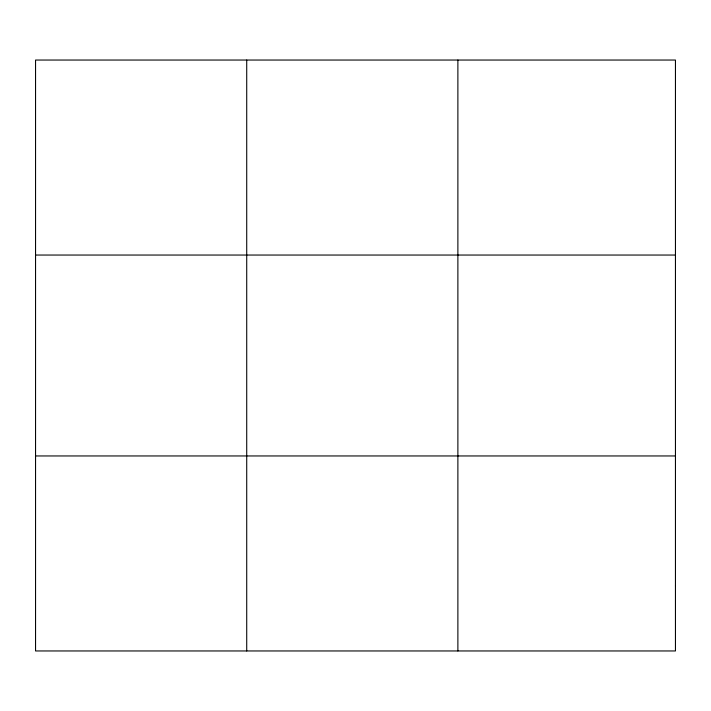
<?xml version="1.0" encoding="UTF-8"?>
<svg xmlns="http://www.w3.org/2000/svg" width="711" height="711" viewBox="0 0 711 711"><rect width="100%" height="100%" fill="white"/><g stroke="black" fill="none" stroke-linecap="round" stroke-linejoin="round"><path stroke-width="1.07" d="M246.717 60.044L246.717 650.956M457.884 60.044L457.884 650.956M35.55 255.045L675.45 255.045M35.55 455.955L675.45 455.955M675.45 585.953L675.45 650.956L35.55 650.956L35.55 60.044L675.45 60.044L675.45 585.953"/></g></svg>
